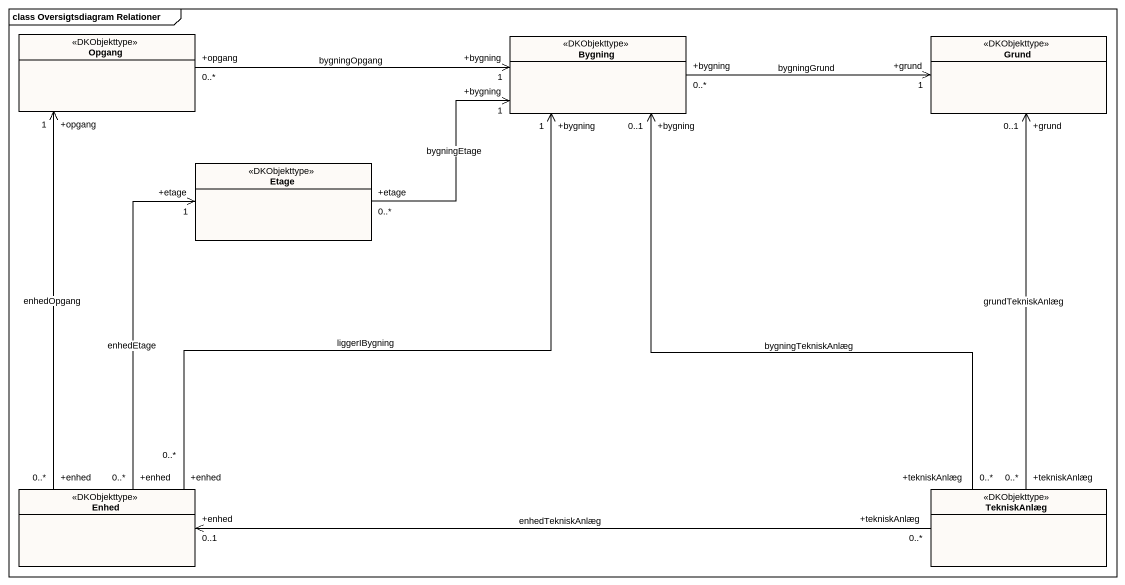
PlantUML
@startuml
mainframe class Oversigtsdiagram Relationer
hide circle
hide empty members
class Opgang <<DKObjekttype>> #FDFAF7
class Bygning <<DKObjekttype>> #FDFAF7
class Grund <<DKObjekttype>> #FDFAF7
class Etage <<DKObjekttype>> #FDFAF7
class Enhed <<DKObjekttype>> #FDFAF7
class TekniskAnlæg <<DKObjekttype>> #FDFAF7
Opgang "+opgang\n0..*" -right-> "+bygning\n1" Bygning : bygningOpgang
Bygning "+bygning\n0..*" -right-> "+grund\n1" Grund : bygningGrund
Bygning "+bygning\n1" <-left- "+etage\n0..*" Etage : bygningEtage
Enhed "+enhed\n0..*" -up-> "+opgang\n1" Opgang : enhedOpgang
Enhed "+enhed\n0..*" -up-> "+bygning\n1" Bygning : liggerIBygning
Enhed "+enhed\n0..*" -up-> "+etage\n1" Etage : enhedEtage
Enhed "+enhed\n0..1" <-right- "+tekniskAnlæg\n0..*" TekniskAnlæg : enhedTekniskAnlæg
TekniskAnlæg "+tekniskAnlæg\n0..*" -up-> "+bygning\n0..1" Bygning : bygningTekniskAnlæg
TekniskAnlæg "+tekniskAnlæg\n0..*" -up-> "+grund\n0..1" Grund : grundTekniskAnlæg
@enduml
